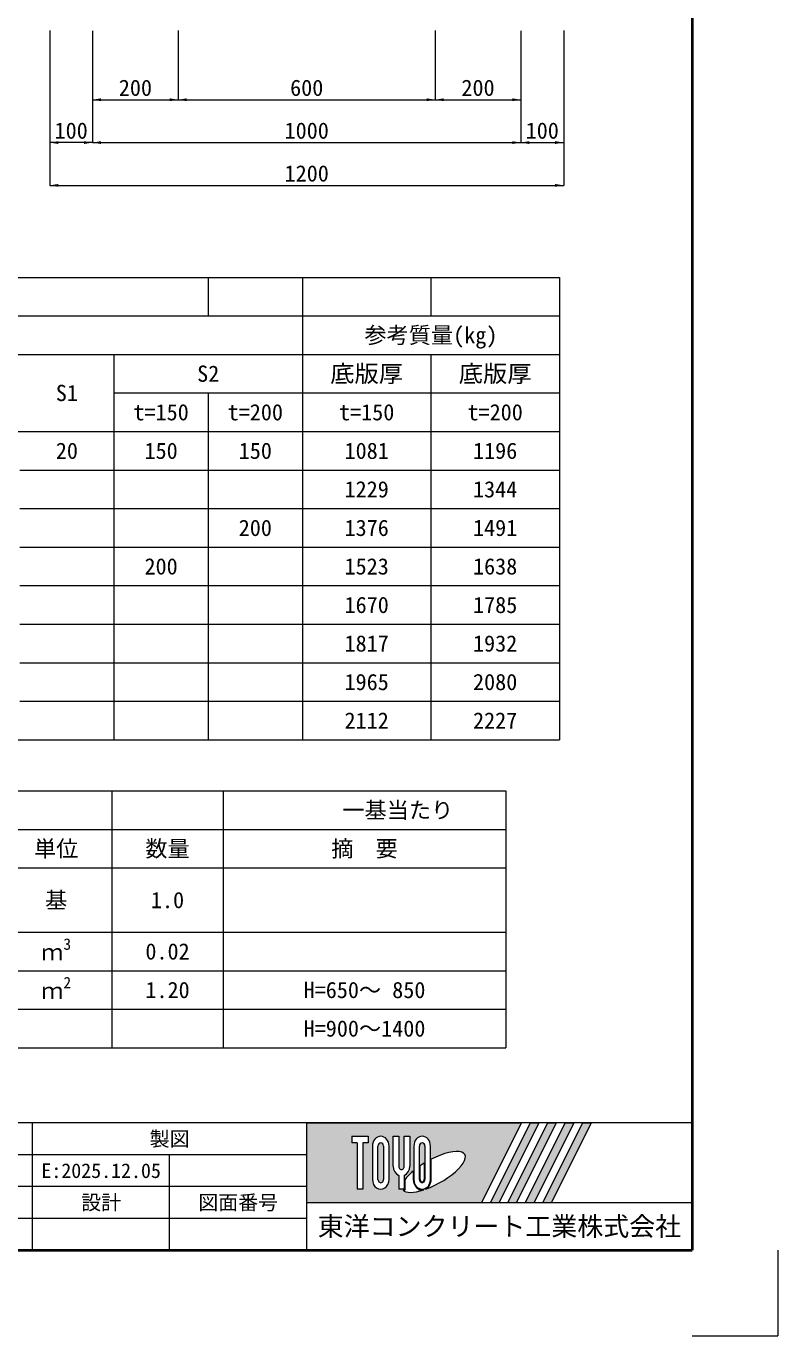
# Model space of a CAD drawing. Units: millimetres at full size. Extents: x 77366 to 106166, y -28085 to 6898.
# Drawn here: x 86511 to 88266, y -7265 to -4207 of the extents above; entities that cross this region are included whole.
import ezdxf
from ezdxf.enums import TextEntityAlignment as Align

# ---------------------------------------------------------------- set-up
doc = ezdxf.new("R2010")
doc.units = ezdxf.units.MM
doc.header["$LTSCALE"] = 50
for name, color, linetype, lineweight in [('Defpoints_2', 8, 'Continuous', 0), ('図枠', 7, 'Continuous', 5), ('寸法・材料表', 7, 'Continuous', 13), ('寸法線', 7, 'Continuous', 13), ('補助線', 8, 'Continuous', 13)]:
    doc.layers.add(name, color=color, linetype=linetype, lineweight=lineweight)
doc.styles.add('ＭＳ ゴシック', font='')
doc.styles.add('ＭＳ Ｐゴシック', font='')
doc.styles.get('ＭＳ ゴシック').set_extended_font_data('MS Gothic')
doc.styles.get('ＭＳ Ｐゴシック').set_extended_font_data('MS PGothic')

# ---------------------------------------------------------------- blocks, each defined once
blk = doc.blocks.new('filled_arrow')
at = {"color": 0, "linetype": 'Continuous', "lineweight": -2}
blk.add_solid([(7.5, 1.25), (0, 0), (7.5, -1.25)], dxfattribs=at)

msp = doc.modelspace()

# ---------------------------------------------------------------- hatches: boundary and pattern name
at = {"layer": '図枠'}
h = msp.add_hatch(color=256, dxfattribs=at)
h.paths.add_polyline_path([(87165.8, -6768.36), (87165.8, -6953.98), (87574.17, -6953.98), (87666.98, -6768.36)])
edge = h.paths.add_edge_path(flags=16)
edge.add_ellipse((87462.3, -6882.62), major_axis=(72.73, 40.71), ratio=0.3471473, start_angle=-144.31122, end_angle=72.1899, ccw=False)
edge.add_ellipse((87435.37, -6900.2), major_axis=(0, 24.75), ratio=0.8463542, start_angle=-160.70346, end_angle=-90)
edge.add_line((87456.32, -6900.2), (87456.32, -6853.02))
edge = h.paths.add_edge_path(flags=16)
edge.add_ellipse((87435.37, -6822.14), major_axis=(0, 22.85), ratio=0.8463541, start_angle=-90, end_angle=90, ccw=False)
edge.add_line((87454.7, -6822.14), (87454.7, -6900.2))
edge.add_ellipse((87435.37, -6900.2), major_axis=(0, 22.85), ratio=0.8463541, start_angle=90, end_angle=-90, ccw=False)
edge.add_line((87416.03, -6900.2), (87416.03, -6822.14))
edge = h.paths.add_edge_path(flags=16)
edge.add_line((87441.81, -6822.14), (87441.81, -6900.2))
edge.add_ellipse((87435.37, -6900.2), major_axis=(0, 7.62), ratio=0.8463541, start_angle=90, end_angle=-90, ccw=False)
edge.add_line((87428.92, -6900.2), (87428.92, -6822.14))
edge.add_ellipse((87435.37, -6822.14), major_axis=(0, 7.62), ratio=0.8463541, start_angle=-90, end_angle=90, ccw=False)
edge = h.paths.add_edge_path(flags=16)
edge.add_line((87440.2, -6862.04), (87440.2, -6900.2))
edge.add_ellipse((87435.37, -6900.2), major_axis=(0, 5.71), ratio=0.8463542, start_angle=90, end_angle=-90, ccw=False)
edge.add_line((87430.53, -6900.2), (87430.53, -6868.28))
edge.add_ellipse((87462.3, -6882.62), major_axis=(72.73, 40.71), ratio=0.3471473, start_angle=107.79174, end_angle=126.47132, ccw=False)
edge = h.paths.add_edge_path(flags=16)
edge.add_line((87406.36, -6799.29), (87406.36, -6869.26))
edge.add_ellipse((87387.03, -6869.26), major_axis=(0, 22.85), ratio=0.8463541, start_angle=-163.34117, end_angle=-90, ccw=False)
edge.add_line((87393.47, -6890.8), (87393.47, -6923.04))
edge.add_line((87393.47, -6923.04), (87380.58, -6923.04))
edge.add_line((87380.58, -6923.04), (87380.58, -6890.8))
edge.add_ellipse((87387.03, -6869.26), major_axis=(0, 22.85), ratio=0.8463541, start_angle=90, end_angle=163.34117, ccw=False)
edge.add_line((87367.69, -6869.26), (87367.69, -6799.29))
edge.add_line((87367.69, -6799.29), (87380.58, -6799.29))
edge.add_line((87380.58, -6799.29), (87380.58, -6869.26))
edge.add_ellipse((87387.03, -6869.26), major_axis=(0, 7.62), ratio=0.8463541, start_angle=90, end_angle=-90)
edge.add_line((87393.47, -6869.26), (87393.47, -6799.29))
edge.add_line((87393.47, -6799.29), (87406.36, -6799.29))
edge = h.paths.add_edge_path(flags=16)
edge.add_line((87414.42, -6880.49), (87414.42, -6900.2))
edge.add_ellipse((87435.37, -6900.2), major_axis=(0, 24.75), ratio=0.8463542, start_angle=90, end_angle=-171.54427)
edge.add_ellipse((87462.3, -6882.62), major_axis=(72.73, 40.71), ratio=0.3471473, start_angle=-178.64954, end_angle=-148.29244, ccw=False)
edge.add_line((87390.7, -6924.95), (87395.09, -6924.95))
edge.add_line((87395.09, -6924.95), (87395.09, -6900.81))
edge.add_ellipse((87462.3, -6882.62), major_axis=(72.73, 40.71), ratio=0.3471473, start_angle=148.21912, end_angle=165.90812, ccw=False)
edge = h.paths.add_edge_path(flags=16)
edge.add_ellipse((87338.69, -6822.14), major_axis=(0, 22.85), ratio=0.8463541, start_angle=-90, end_angle=90, ccw=False)
edge.add_line((87358.02, -6822.14), (87358.02, -6900.2))
edge.add_ellipse((87338.69, -6900.2), major_axis=(0, 22.85), ratio=0.8463541, start_angle=90, end_angle=-90, ccw=False)
edge.add_line((87319.35, -6900.2), (87319.35, -6822.14))
edge = h.paths.add_edge_path(flags=16)
edge.add_line((87345.13, -6822.14), (87345.13, -6900.2))
edge.add_ellipse((87338.69, -6900.2), major_axis=(0, 7.62), ratio=0.8463541, start_angle=90, end_angle=-90, ccw=False)
edge.add_line((87332.24, -6900.2), (87332.24, -6822.14))
edge.add_ellipse((87338.69, -6822.14), major_axis=(0, 7.62), ratio=0.8463541, start_angle=-90, end_angle=90, ccw=False)
h.paths.add_polyline_path([(87309.68, -6799.29), (87309.68, -6814.52), (87296.79, -6814.52), (87296.79, -6923.04), (87283.9, -6923.04), (87283.9, -6814.52), (87271.01, -6814.52), (87271.01, -6799.29)], flags=16)
for points in [[(87594.59, -6953.98), (87615.01, -6953.98), (87707.82, -6768.36), (87687.4, -6768.36)], [(87748.66, -6768.36), (87728.24, -6768.36), (87635.43, -6953.98), (87655.85, -6953.98)], [(87789.5, -6768.36), (87769.08, -6768.36), (87676.27, -6953.98), (87696.68, -6953.98)], [(87830.33, -6768.36), (87809.92, -6768.36), (87717.1, -6953.98), (87737.52, -6953.98)]]:
    msp.add_hatch(color=256, dxfattribs=at).paths.add_polyline_path(points)

# ---------------------------------------------------------------- linework, layer by layer
at = {"layer": 'Defpoints_2'}
for p, q in [((84775.8, -4793.45), (87755.8, -4793.45)), ((86935.8, -4793.45), (86935.8, -4883.45)), ((87155.8, -4793.45), (87155.8, -4883.45)), ((87455.8, -4793.45), (87455.8, -4883.45)), ((87755.8, -4793.45), (87755.8, -4883.45)), ((87155.8, -5063.45), (87755.8, -5063.45)), ((86495.8, -5243.45), (87155.8, -5243.45)), ((86495.8, -5333.45), (86935.8, -5333.45)), ((86495.8, -5423.45), (86715.8, -5423.45)), ((86935.8, -5423.45), (87155.8, -5423.45)), ((86495.8, -5513.45), (87155.8, -5513.45)), ((86495.8, -5603.45), (87155.8, -5603.45)), ((86495.8, -5693.45), (87155.8, -5693.45)), ((86495.8, -5783.45), (87155.8, -5783.45)), ((84900.8, -5992.69), (87630.8, -5992.69)), ((86710.8, -5992.69), (86710.8, -6082.69)), ((86970.8, -5992.69), (86970.8, -6082.69)), ((87630.8, -5992.69), (87630.8, -6082.69)), ((86450.8, -6502.69), (86970.8, -6502.69))]:
    msp.add_line(p, q, dxfattribs=at)
at = {"layer": 'Defpoints_2', "color": 7, "lineweight": 13}
for p in [(88265.8, -7065.36), (88065.8, -7265.36)]:
    msp.add_line(p, (88265.8, -7265.36), dxfattribs=at)
at = {"layer": '図枠', "lineweight": 40}
for p in [(88065.8, -1525.36), (84465.8, -7065.36)]:
    msp.add_line(p, (88065.8, -7065.36), dxfattribs=at)
at = {"layer": '図枠', "lineweight": 13}
for p, q in [((88065.8, -6768.36), (84465.8, -6768.36)), ((86525.8, -7065.36), (86525.8, -6768.36)), ((87165.8, -7065.36), (87165.8, -6768.36)), ((87165.8, -6842.61), (86265.8, -6842.61)), ((86845.8, -7065.36), (86845.8, -6842.61)), ((87165.8, -6916.86), (84465.8, -6916.86)), ((87165.8, -6991.11), (86265.8, -6991.11))]:
    msp.add_line(p, q, dxfattribs=at)
at = {"layer": '図枠'}
for p, q in [((87165.8, -6768.36), (87666.98, -6768.36)), ((87666.98, -6768.36), (87574.17, -6953.98)), ((87687.4, -6768.36), (87594.59, -6953.98)), ((87707.82, -6768.36), (87615.01, -6953.98)), ((87728.24, -6768.36), (87635.43, -6953.98)), ((87748.66, -6768.36), (87655.85, -6953.98)), ((87769.08, -6768.36), (87676.27, -6953.98)), ((87687.4, -6768.36), (87707.82, -6768.36)), ((87789.5, -6768.36), (87696.68, -6953.98)), ((87809.92, -6768.36), (87717.1, -6953.98)), ((87728.24, -6768.36), (87748.66, -6768.36)), ((87830.33, -6768.36), (87737.52, -6953.98)), ((87769.08, -6768.36), (87789.5, -6768.36)), ((87809.92, -6768.36), (87830.33, -6768.36)), ((87271.01, -6799.29), (87271.01, -6814.52)), ((87271.01, -6799.29), (87309.68, -6799.29)), ((87283.9, -6814.52), (87271.01, -6814.52)), ((87283.9, -6814.52), (87283.9, -6923.04)), ((87296.79, -6814.52), (87296.79, -6923.04)), ((87309.68, -6814.52), (87296.79, -6814.52)), ((87309.68, -6799.29), (87309.68, -6814.52)), ((87367.69, -6799.29), (87380.58, -6799.29)), ((87367.69, -6869.26), (87367.69, -6799.29)), ((87380.58, -6799.29), (87380.58, -6869.26)), ((87393.47, -6799.29), (87406.36, -6799.29)), ((87393.47, -6869.26), (87393.47, -6799.29)), ((87406.36, -6799.29), (87406.36, -6869.26)), ((87319.35, -6822.14), (87319.35, -6900.2)), ((87332.24, -6900.2), (87332.24, -6822.14)), ((87345.13, -6822.14), (87345.13, -6900.2)), ((87358.02, -6900.2), (87358.02, -6822.14)), ((87416.03, -6822.14), (87416.03, -6900.2)), ((87428.92, -6900.2), (87428.92, -6822.14)), ((87441.81, -6822.14), (87441.81, -6900.2)), ((87454.7, -6900.2), (87454.7, -6822.14)), ((87414.42, -6880.49), (87414.42, -6900.2)), ((87430.53, -6900.2), (87430.53, -6868.28)), ((87440.2, -6862.04), (87440.2, -6900.2)), ((87456.32, -6900.2), (87456.32, -6853.02)), ((87380.58, -6890.8), (87380.58, -6923.04)), ((87393.47, -6890.8), (87393.47, -6923.04)), ((87395.09, -6900.81), (87395.09, -6924.95)), ((87296.79, -6923.04), (87283.9, -6923.04)), ((87393.47, -6923.04), (87380.58, -6923.04)), ((87390.7, -6924.95), (87395.09, -6924.95)), ((87165.8, -6953.98), (87574.17, -6953.98)), ((87594.59, -6953.98), (87615.01, -6953.98)), ((87635.43, -6953.98), (87655.85, -6953.98)), ((87676.27, -6953.98), (87696.68, -6953.98)), ((87717.1, -6953.98), (87737.52, -6953.98))]:
    msp.add_line(p, q, dxfattribs=at)
for centre, major_axis, ratio, start_param, end_param in [((87338.69, -6822.14), (0, 22.85), 0.846354, 4.712389, 7.8539816), ((87338.69, -6822.14), (0, 7.62), 0.846354, 4.712389, 7.8539816), ((87435.37, -6822.14), (0, 22.85), 0.846354, 4.712389, 7.8539816), ((87435.37, -6822.14), (0, 7.62), 0.846354, 4.712389, 7.8539816), ((87462.3, -6882.62), (72.73, 40.71), 0.347147, 4.2621853, 7.7429163), ((87387.03, -6869.26), (0, 22.85), 0.846354, 1.5707963, 2.8017557), ((87387.03, -6869.26), (0, 7.62), 0.846354, 1.5707963, 4.712389), ((87387.03, -6869.26), (0, 22.85), 0.846354, 3.4814296, 4.712389), ((87462.3, -6882.62), (72.73, 40.71), 0.347147, 2.0815197, 2.5155126), ((87462.3, -6882.62), (72.73, 40.71), 0.347147, 1.6817405, 1.8219833), ((87338.69, -6900.2), (0, 22.85), 0.846354, 1.5707963, 4.712389), ((87338.69, -6900.2), (0, 7.62), 0.846354, 1.5707963, 4.712389), ((87435.37, -6900.2), (0, 24.75), 0.846354, 1.5707963, 3.3154679), ((87435.37, -6900.2), (0, 22.85), 0.846354, 1.5707963, 4.712389), ((87435.37, -6900.2), (0, 7.62), 0.846354, 1.5707963, 4.712389), ((87435.37, -6900.2), (0, 5.71), 0.846354, 1.5707963, 4.712389), ((87435.37, -6900.2), (0, 24.75), 0.846354, 3.5338438, 4.712389), ((87462.3, -6882.62), (72.73, 40.71), 0.347147, 3.2093975, 4.2004451)]:
    msp.add_ellipse(centre, major_axis=major_axis, ratio=ratio, start_param=start_param, end_param=end_param, dxfattribs=at)
at = {"layer": '寸法・材料表'}
for p, q in [((84775.8, -4883.45), (87755.8, -4883.45)), ((87155.8, -4883.45), (87155.8, -5873.45)), ((87755.8, -4883.45), (87755.8, -5873.45)), ((85175.8, -4973.45), (87755.8, -4973.45)), ((86715.8, -4973.45), (86715.8, -5873.45)), ((87455.8, -4973.45), (87455.8, -5873.45)), ((86715.8, -5063.45), (87155.8, -5063.45)), ((86935.8, -5063.45), (86935.8, -5873.45)), ((84775.8, -5153.45), (87755.8, -5153.45)), ((87155.8, -5243.45), (87755.8, -5243.45)), ((86935.8, -5333.45), (87755.8, -5333.45)), ((86715.8, -5423.45), (86935.8, -5423.45)), ((87155.8, -5423.45), (87755.8, -5423.45)), ((87155.8, -5513.45), (87755.8, -5513.45)), ((87155.8, -5603.45), (87755.8, -5603.45)), ((87155.8, -5693.45), (87755.8, -5693.45)), ((87155.8, -5783.45), (87755.8, -5783.45)), ((84775.8, -5873.45), (87755.8, -5873.45)), ((84900.8, -6082.69), (87630.8, -6082.69)), ((86710.8, -6082.69), (86710.8, -6592.69)), ((86970.8, -6082.69), (86970.8, -6592.69)), ((87630.8, -6082.69), (87630.8, -6592.69)), ((84900.8, -6172.69), (87630.8, -6172.69)), ((84900.8, -6322.69), (87630.8, -6322.69)), ((84900.8, -6412.69), (87630.8, -6412.69)), ((86970.8, -6502.69), (87630.8, -6502.69)), ((84900.8, -6592.69), (87630.8, -6592.69))]:
    msp.add_line(p, q, dxfattribs=at)
at = {"layer": '寸法線'}
for p, q in [((86565.8, -4216.94), (86565.8, -4478.73)), ((86565.8, -4216.94), (86565.8, -4578.73)), ((86665.8, -4217.83), (86665.8, -4378.73)), ((86665.8, -4217.83), (86665.8, -4478.73)), ((86665.8, -4217.83), (86665.8, -4478.73)), ((86865.8, -4216.94), (86865.8, -4378.73)), ((86865.8, -4216.94), (86865.8, -4378.73)), ((87465.8, -4216.94), (87465.8, -4378.73)), ((87465.8, -4216.94), (87465.8, -4378.73)), ((87665.8, -4217.83), (87665.8, -4378.73)), ((87665.8, -4217.83), (87665.8, -4478.73)), ((87665.8, -4217.83), (87665.8, -4478.73)), ((87765.8, -4216.94), (87765.8, -4478.73)), ((87765.8, -4216.94), (87765.8, -4578.73)), ((86665.8, -4378.73), (86865.8, -4378.73)), ((86865.8, -4378.73), (87465.8, -4378.73)), ((87465.8, -4378.73), (87665.8, -4378.73)), ((86665.8, -4478.73), (86565.8, -4478.73)), ((86665.8, -4478.73), (87665.8, -4478.73)), ((87665.8, -4478.73), (87765.8, -4478.73)), ((86565.8, -4578.73), (87765.8, -4578.73))]:
    msp.add_line(p, q, dxfattribs=at)
at = {"layer": '補助線'}
msp.add_line((87165.8, -6953.98), (88065.8, -6953.98), dxfattribs=at)

# ---------------------------------------------------------------- block references
at = {"layer": '寸法線', "xscale": 2.67, "yscale": 2.67}
for p in [(86665.8, -4378.73), (86865.8, -4378.73), (87465.8, -4378.73), (86565.8, -4478.73), (86665.8, -4478.73), (87665.8, -4478.73), (86565.8, -4578.73)]:
    msp.add_blockref('filled_arrow', p, dxfattribs=at)
at = {"layer": '寸法線', "xscale": 2.67, "yscale": 2.67, "rotation": 180}
for p in [(86865.8, -4378.73), (87465.8, -4378.73), (87665.8, -4378.73), (86665.8, -4478.73), (87665.8, -4478.73), (87765.8, -4478.73), (87765.8, -4578.73)]:
    msp.add_blockref('filled_arrow', p, dxfattribs=at)

# ---------------------------------------------------------------- texts
at = {"layer": '図枠', "style": 'ＭＳ ゴシック'}
for s, height, p in [('製図', 34.18, (86845.8, -6805.48)), ('E:2025.12.05', 34.18, (86685.8, -6879.73)), ('設計', 34.18, (86685.8, -6953.98)), ('図面番号', 34.18, (87005.8, -6953.98)), ('東洋コンクリート工業株式会社', 44.43, (87615.8, -7009.67))]:
    msp.add_text(s, height=height, dxfattribs=at).set_placement(p, align=Align.MIDDLE_CENTER)
at = {"layer": '寸法・材料表', "style": 'ＭＳ ゴシック'}
for s, p in [('参考質量(㎏)', (87455.8, -4928.45)), ('S2', (86935.8, -5018.45)), ('S1', (86605.8, -5063.45)), ('t=150', (86825.8, -5108.45)), ('t=200', (87045.8, -5108.45)), ('t=150', (87305.8, -5108.45)), ('t=200', (87605.8, -5108.45)), ('20', (86605.8, -5198.45)), ('150', (86825.8, -5198.45)), ('150', (87045.8, -5198.45)), ('1081', (87305.8, -5198.45)), ('1196', (87605.8, -5198.45)), ('1229', (87305.8, -5288.45)), ('1344', (87605.8, -5288.45)), ('200', (87045.8, -5378.45)), ('1376', (87305.8, -5378.45)), ('1491', (87605.8, -5378.45)), ('200', (86825.8, -5468.45)), ('1523', (87305.8, -5468.45)), ('1638', (87605.8, -5468.45)), ('1670', (87305.8, -5558.45)), ('1785', (87605.8, -5558.45)), ('1817', (87305.8, -5648.45)), ('1932', (87605.8, -5648.45)), ('1965', (87305.8, -5738.45)), ('2080', (87605.8, -5738.45)), ('2112', (87305.8, -5828.45)), ('2227', (87605.8, -5828.45)), ('\u3000\u3000\u3000一基当たり', (87300.8, -6037.69)), ('単位', (86580.8, -6127.69)), ('数量', (86840.8, -6127.69)), ('摘\u3000要', (87300.8, -6127.69)), ('基', (86580.8, -6247.69)), ('1.0', (86840.8, -6247.69)), ('0.02', (86840.8, -6367.69)), ('1.20', (86840.8, -6457.69)), ('H=650～ 850', (87300.8, -6457.69)), ('H=900～1400', (87300.8, -6547.69))]:
    msp.add_text(s, height=37.98, dxfattribs=at).set_placement(p, align=Align.MIDDLE_CENTER)
at = {"layer": '寸法・材料表', "style": 'ＭＳ Ｐゴシック', "width": 1.05}
for p in [(87305.8, -5018.45), (87605.8, -5018.45)]:
    msp.add_text('底版厚', height=39.59, dxfattribs=at).set_placement(p, align=Align.MIDDLE_CENTER)
at = {"layer": '寸法・材料表', "style": 'ＭＳ ゴシック'}
for s, height, p in [('ｍ', 37.98, (86545.83, -6399.82)), ('3', 26.58, (86597.63, -6371.82)), ('ｍ', 37.98, (86545.83, -6489.82)), ('2', 26.58, (86597.63, -6461.82))]:
    msp.add_text(s, height=height, dxfattribs=at).set_placement(p, align=Align.BOTTOM_LEFT)
at = {"layer": '寸法線', "style": 'ＭＳ ゴシック'}
for s, p in [('200', (86765.8, -4350.73)), ('600', (87165.8, -4350.73)), ('200', (87565.8, -4350.73)), ('100', (86615.8, -4450.73)), ('1000', (87165.8, -4450.73)), ('100', (87715.8, -4450.73)), ('1200', (87165.8, -4550.73))]:
    msp.add_text(s, height=37.98, dxfattribs=at).set_placement(p, align=Align.MIDDLE_CENTER)

doc.saveas('drawing.dxf')
